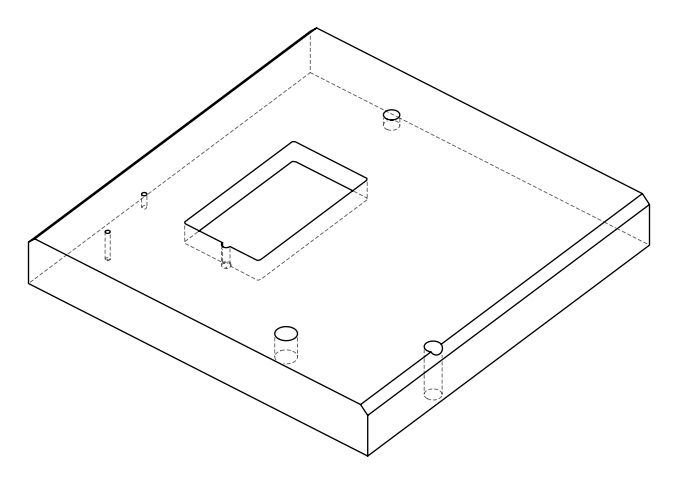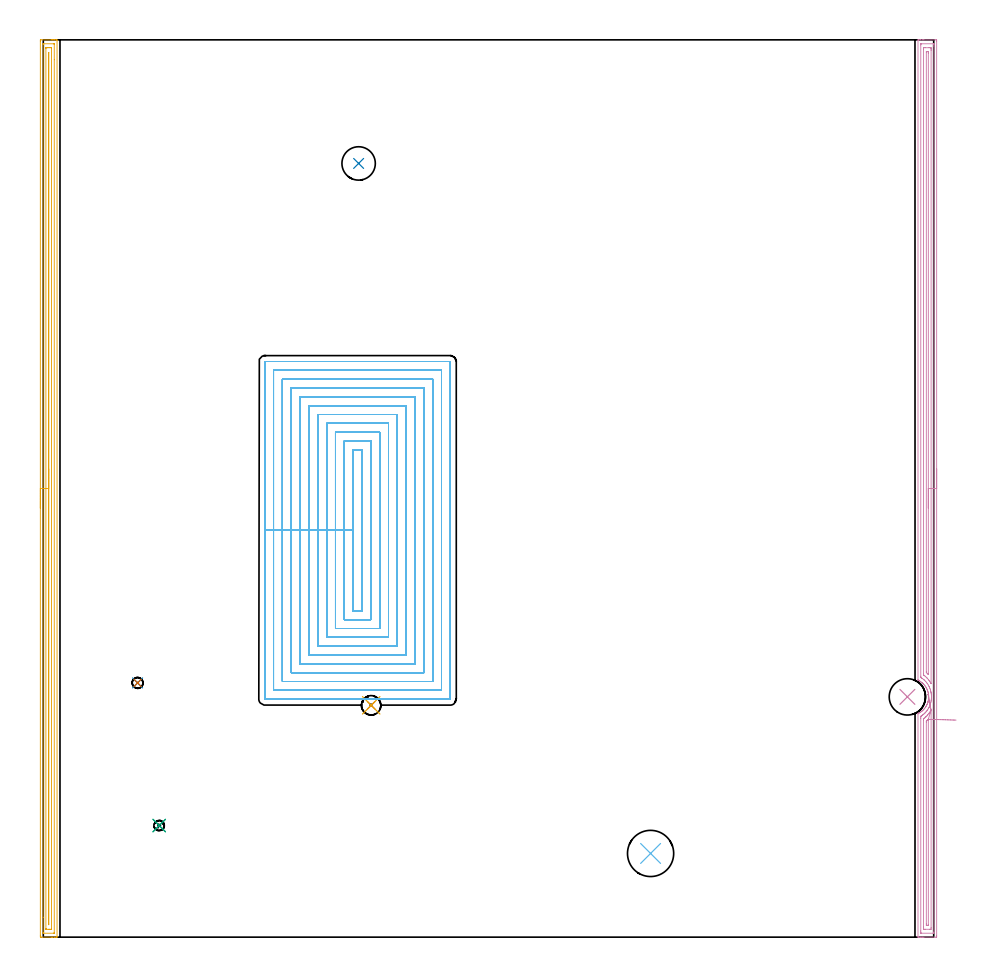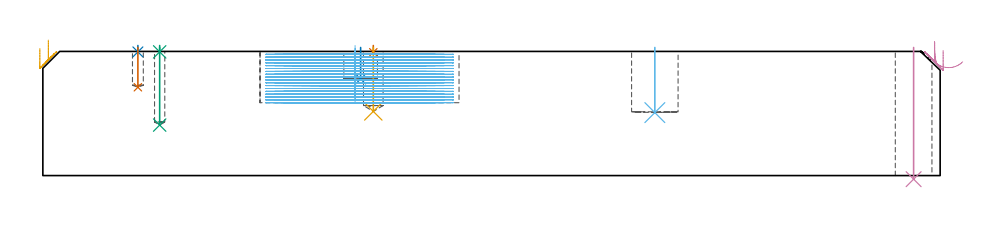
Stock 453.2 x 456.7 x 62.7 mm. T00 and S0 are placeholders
(PLAN: 12 operations, 8 tool changes, 173.1 min)
(1 SPOT_DRILL | STEP1POCKET | NXT0321_9005460120000 | 0.03 min | 1 mm3)
(2 SPOT_DRILL_1 | STEP1POCKET_2 | NXT0321_9005460120000 | 0.03 min | 0 mm3)
(3 SPOT_DRILL_2 | STEP1POCKET_4 | NXT0321_9005460120000 | 0.03 min | 1 mm3)
(4 INDEXABLE_INSERT_DRILL_THROUGH_HOLE_FROM_SOLID | STEP1HOLE | NXT0302_008 | 0.27 min | 16821 mm3)
(5 DRILL_BLIND_HOLE_INTO_CENTER | STEP1POCKET | UGT0301_494 | 0.13 min | 2165 mm3)
(6 INDEXABLE_INSERT_DRILL_BLIND_HOLE_FROM_SOLID | STEP1POCKET_1 | NXT0302_018 | 0.13 min | 13264 mm3)
(7 DRILL_BLIND_HOLE_INTO_CENTER_1 | STEP1POCKET_2 | NXT0301_026 | 0.08 min | 406 mm3)
(8 INDEXABLE_INSERT_DRILL_BLIND_HOLE_FROM_SOLID_1 | STEP1POCKET_3 | NXT0302_005 | 0.07 min | 3102 mm3)
(9 DRILL_BLIND_HOLE_INTO_CENTER_2 | STEP1POCKET_4 | UGT0301_176 | 0.16 min | 756 mm3)
(10 AREA_MILL | FG_CHAMFER_SURFACE | UGT0205_001 | 14.76 min | 20465 mm3)
(11 AREA_MILL_1 | FG_CHAMFER_SURFACE_1 | UGT0205_001 | 14.76 min | 16496 mm3)
(12 MILL_RECTANGULAR_POCKET | POCKET_RECTANGULAR_STRAIGHT | NXT0201_008 | Follow Part, ap 1.5, ae 75% | 142.68 min | 461888 mm3)
(TOOL NXT0321_9005460120000 | NC Spot Drill, 142deg, 12mm, Carbide, Uncoated | D12 PA142 FL30 Z2)
(TOOL NXT0302_008 | Index. Insert Drill 18.5mm [880-D1850L25-05] | D18.5 PA176 FL93 Z2)
(TOOL UGT0301_494 | Carbide Drill 9.9 mm | D9.9 PA118 FL87 Z2)
(TOOL NXT0302_018 | Index. Insert Drill 23.5mm [880-D2350L25-03] | D23.5 PA176 FL71 Z2)
(TOOL NXT0301_026 | Carbide Drill 5.5mm [860.1-0550-017A1-MM 2214] | D5.5 PA140 FL28 Z2)
(TOOL NXT0302_005 | Index. Insert Drill 17mm [880-D1700L20-05] | D17 PA176 FL85 Z2)
(TOOL UGT0301_176 | Twist Drill 5.2 mm | D5.2 PA118 FL50 Z2)
(TOOL UGT0205_001 | Chamfer Mill 20 x 3 x 45 deg. | D20 FL50 Z2)
(TOOL NXT0201_008 | ENDMILL 6mm [2P460-0600-NA 1630] | D6 FL26 Z6)
(OP 1 SPOT_DRILL)
G17 G21 G94 G90
T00 M6
G54
G17 G0 G90 X166.9 Y118. S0 M3
G43 Z72.7 H0
G94 G81 G98 Z62.274 F250. R65.7
G80
M5
M2
(OP 2 SPOT_DRILL_1)
G17 G21 G94 G90
T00 M6
G54
G17 G0 G90 X48. Y129.4 S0 M3
G43 Z72.7 H0
G94 G81 G98 Z62.463 F250. R65.7
G80
M5
M2
(OP 3 SPOT_DRILL_2)
G17 G21 G94 G90
T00 M6
G54
G17 G0 G90 X59. Y56.8 S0 M3
G43 Z72.7 H0
G94 G81 G98 Z62.476 F250. R65.7
G80
M5
M2
(OP 4 INDEXABLE_INSERT_DRILL_THROUGH_HOLE_FROM_SOLID)
G17 G21 G94 G90
T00 M6
G54
G17 G0 G90 X439.8 Y122.3 S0 M3
G43 Z72.7 H1
G94 G81 G98 Z-1.823 F250. R64.7
G80
M5
M2
(OP 5 DRILL_BLIND_HOLE_INTO_CENTER)
G17 G21 G94 G90
T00 M6
G54
G17 G0 G90 X166.9 Y118. S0 M3
G43 Z72.7 H0
G94 G81 G98 Z32.4 F250. R64.7
G80
M5
M2
(OP 6 INDEXABLE_INSERT_DRILL_BLIND_HOLE_FROM_SOLID)
G17 G21 G94 G90
T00 M6
G54
G17 G0 G90 X309.1 Y42.6 S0 M3
G43 Z72.7 H1
G94 G81 G98 Z31.8 F250. R64.7
G80
M5
M2
(OP 7 DRILL_BLIND_HOLE_INTO_CENTER_1)
G17 G21 G94 G90
T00 M6
G54
G17 G0 G90 X48. Y129.4 S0 M3
G43 Z72.7 H1
G94 G81 G98 Z44.6 F250. R64.7
G80
M5
M2
(OP 8 INDEXABLE_INSERT_DRILL_BLIND_HOLE_FROM_SOLID_1)
G17 G21 G94 G90
T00 M6
G54
G17 G0 G90 X160.5 Y393.8 S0 M3
G43 Z72.7 H1
G94 G81 G98 Z48.8 F250. R64.7
G80
M5
M2
(OP 9 DRILL_BLIND_HOLE_INTO_CENTER_2)
G17 G21 G94 G90
T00 M6
G54
G17 G0 G90 X59. Y56.8 S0 M3
G43 Z72.7 H0
G94 G81 G98 Z25.5 F250. R64.7
G80
M5
M2
(OP 10 AREA_MILL)
G17 G21 G94 G90
T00 M6
G54
G17 G0 G90 X454.7 Y238.35 S1061 M3
G43 Z72.7 H0
Z63.2
G94 G1 Y238.312 Z62.328 F250.
Y238.198 Z61.464
Y238.009 Z60.612
Y237.747 Z59.78
Y237.413 Z58.974
Y237.01 Z58.2
Y236.542 Z57.464
Y236.01 Z56.772
Y235.421 Z56.129
Y234.778 Z55.54
Y234.086 Z55.009
Y233.35 Z54.54
Y232.576 Z54.137
Y231.77 Z53.803
Y230.938 Z53.541
Y230.086 Z53.352
Y229.222 Z53.238
Y228.35 Z53.2
X454.699 Y0.614 Z53.201
X454.696 Y0.239 Z53.202
X454.693 Y0.01 Z53.205
X454.329 Y0. Z53.569
X448.199 Z59.696
X447.652 Z60.245
X447.323 Z60.573
X446.776 Z61.12
X446.447 Z61.448
X445.79 Z62.11
X445.479 Z62.421
X445.339 Y0.001 Z62.553
X445.316 Z62.576
X445.202 Y0.01 Z62.688
X445.2 Y0.168 Z62.7
Y113.589
X445.203 Y113.795 Z62.689
X445.305 Y113.853 Z62.591
X445.319 Y113.861 Z62.577
X445.507 Y113.959 Z62.392
X445.655 Y114.036 Z62.245
X445.746 Y114.084 Z62.153
X446.214 Y114.348 Z61.684
X446.666 Y114.655 Z61.232
X447.108 Y114.982 Z60.789
X447.323 Y115.156 Z60.576
X447.392 Y115.212 Z60.507
X447.657 Y115.453 Z60.243
X447.702 Y115.495 Z60.197
X448.003 Y115.789 Z59.896
X448.297 Y116.106 Z59.6
X448.603 Y116.476 Z59.293
X448.897 Y116.855 Z59.003
X449. Y117.001 Z58.899
X449.074 Y117.118 Z58.825
X449.28 Y117.444 Z58.619
X449.434 Y117.712 Z58.466
X449.539 Y117.895 Z58.36
X449.618 Y118.054 Z58.279
X449.73 Y118.275 Z58.169
X449.79 Y118.395 Z58.108
X449.958 Y118.789 Z57.94
X450.123 Y119.235 Z57.772
X450.173 Y119.394 Z57.719
X450.242 Y119.597 Z57.658
X450.255 Y119.637 Z57.645
X450.269 Y119.684 Z57.629
X450.308 Y119.841 Z57.584
X450.386 Y120.13 Z57.509
X450.419 Y120.287 Z57.475
X450.483 Y120.578 Z57.414
X450.534 Y120.887 Z57.364
X450.556 Y121.025 Z57.342
X450.571 Y121.18 Z57.321
X450.604 Y121.473 Z57.288
X450.619 Y121.685 Z57.274
X450.624 Y121.748 Z57.27
X450.632 Y121.888 Z57.259
X450.634 Y121.92 Z57.257
X450.637 Y121.982 Z57.255
X450.639 Y122.073 Z57.25
X450.646 Y122.255 Z57.248
X450.645 Y122.378
X450.641 Y122.438 Z57.247
X450.633 Y122.691 Z57.263
X450.627 Y122.814 Z57.267
X450.617 Y122.926 Z57.275
X450.615 Y122.966 Z57.279
X450.607 Y123.073 Z57.288
X450.591 Y123.261 Z57.303
X450.534 Y123.709 Z57.362
X450.507 Y123.859 Z57.387
X450.456 Y124.156 Z57.443
X450.388 Y124.456 Z57.512
X450.354 Y124.604 Z57.546
X450.228 Y125.05 Z57.67
X450.175 Y125.199 Z57.718
X450.106 Y125.407 Z57.79
X450.075 Y125.499 Z57.821
X450.018 Y125.646 Z57.877
X449.905 Y125.944 Z57.995
X449.84 Y126.092 Z58.058
X449.79 Y126.208 Z58.108
X449.628 Y126.539 Z58.27
X449.505 Y126.773 Z58.395
X449.47 Y126.839 Z58.43
X449.197 Y127.29 Z58.702
X449.104 Y127.432 Z58.795
X448.906 Y127.733 Z58.993
X448.729 Y127.959 Z59.17
X448.546 Y128.193 Z59.352
X448.18 Y128.628 Z59.719
X448.159 Y128.65 Z59.741
X448.002 Y128.813 Z59.896
X447.761 Y129.044 Z60.136
X447.625 Y129.175 Z60.274
X447.577 Y129.218 Z60.323
X447.475 Y129.309 Z60.425
X447.323 Y129.443 Z60.573
X447.242 Y129.516 Z60.656
X447.235 Y129.522 Z60.663
X447.109 Y129.622 Z60.79
X446.667 Y129.945 Z61.233
X446.215 Y130.248 Z61.685
X445.937 Y130.416 Z61.963
X445.666 Y130.558 Z62.233
X445.499 Y130.645 Z62.401
X445.319 Y130.738 Z62.577
X445.301 Y130.748 Z62.594
X445.203 Y130.805 Z62.689
X445.2 Y131.004 Z62.7
Y456.532
X445.202 Y456.69 Z62.688
X445.337 Y456.697 Z62.555
X445.479 Y456.7 Z62.42
X445.789 Z62.11
X446.447 Z61.448
X447.652 Z60.245
X448.199 Z59.696
X454.329 Z53.569
X454.605 Y456.697 Z53.292
X454.692 Y456.69 Z53.206
X454.699 Y456.601 Z53.199
X454.7 Y456.086 Z53.2
Y228.35
X453.286 Z54.614
X453.285 Y2.572 Z54.615
X453.284 Y2.4 Z54.616
X453.279 Y2.041 Z54.621
X453.27 Y2.01 Z54.63
X453.205 Y2.006 Z54.695
X453.101 Y2.002 Z54.799
X452.97 Y2. Z54.93
X446.839 Y2.001 Z61.061
X446.674 Y2.005 Z61.226
X446.644 Y2.008 Z61.256
X446.621 Y2.014 Z61.279
X446.62 Y2.051 Z61.28
X446.616 Y2.229 Z61.284
X446.615 Y2.4 Z61.285
X446.614 Y3.123 Z61.286
X446.615 Y111.356 Z61.285
X446.618 Y112.075 Z61.282
X446.621 Y112.249 Z61.279
X446.634 Y112.42 Z61.266
X446.79 Y112.524 Z61.11
X446.948 Y112.631 Z60.952
X447.323 Y112.89 Z60.577
X447.469 Y112.994 Z60.431
X447.669 Y113.143 Z60.231
X447.964 Y113.381 Z59.936
X448.199 Y113.579 Z59.701
X448.435 Y113.794 Z59.465
X448.691 Y114.036 Z59.209
X448.882 Y114.232 Z59.018
X449.074 Y114.439 Z58.826
X449.3 Y114.698 Z58.6
X449.494 Y114.929 Z58.406
X449.695 Y115.189 Z58.205
X449.95 Y115.528 Z57.95
X450.069 Y115.701 Z57.831
X450.148 Y115.822 Z57.752
X450.479 Y116.361 Z57.421
X450.678 Y116.715 Z57.222
X450.71 Y116.774 Z57.19
X450.73 Y116.813 Z57.17
X450.826 Y117.007 Z57.074
X451.016 Y117.414 Z56.884
X451.099 Y117.608 Z56.801
X451.273 Y118.045 Z56.627
X451.438 Y118.501 Z56.462
X451.477 Y118.615 Z56.423
X451.504 Y118.702 Z56.396
X451.701 Y119.385 Z56.199
X451.703 Y119.392 Z56.197
X451.856 Y120.13 Z56.044
X451.881 Y120.287 Z56.019
X451.969 Y120.907 Z55.931
X452. Y121.18 Z55.9
X452.039 Y121.729 Z55.861
X452.052 Y122.073 Z55.848
X452.05 Y122.611 Z55.85
X452.033 Y122.966 Z55.867
X451.984 Y123.571 Z55.916
X451.947 Y123.859 Z55.953
X451.9 Y124.199 Z56.
X451.828 Y124.623 Z56.072
X451.802 Y124.753 Z56.098
X451.701 Y125.199 Z56.199
X451.579 Y125.646 Z56.321
X451.528 Y125.823 Z56.372
X451.279 Y126.539 Z56.621
X450.987 Y127.267 Z56.913
X450.909 Y127.432 Z56.991
X450.826 Y127.6 Z57.074
X450.576 Y128.07 Z57.324
X450.423 Y128.325 Z57.477
X449.95 Y129.069 Z57.95
X449.845 Y129.218 Z58.055
X449.472 Y129.706 Z58.428
X449.128 Y130.111 Z58.772
X449.074 Y130.169 Z58.826
X448.665 Y130.583 Z59.235
X448.225 Y131.004 Z59.675
X448.211 Y131.017 Z59.689
X448.015 Y131.191 Z59.885
X447.323 Y131.706 Z60.577
X447.055 Y131.897 Z60.845
X446.894 Y132.006 Z61.006
X446.68 Y132.153 Z61.22
X446.62 Y132.197 Z61.28
X446.619 Y132.215 Z61.281
X446.617 Y132.259 Z61.283
X446.614 Y132.62 Z61.286
Y132.79
X446.615 Y454.128 Z61.285
X446.616 Y454.3 Z61.284
X446.621 Y454.659 Z61.279
X446.63 Y454.69 Z61.27
X446.695 Y454.694 Z61.205
X446.799 Y454.698 Z61.101
X446.931 Y454.7 Z60.969
X453.061 Y454.699 Z54.839
X453.226 Y454.695 Z54.674
X453.256 Y454.692 Z54.644
X453.279 Y454.686 Z54.621
X453.28 Y454.649 Z54.62
X453.284 Y454.472 Z54.616
X453.285 Y454.3 Z54.615
X453.286 Y453.577 Z54.614
Y228.35
X451.872 Z56.028
X451.871 Y129.218 Z56.029
X451.87 Y129.093 Z56.03
X451.869 Y129.047 Z56.031
X451.866 Y129.01 Z56.034
X451.831 Y129.064 Z56.069
X451.792 Y129.126 Z56.108
X451.742 Y129.218 Z56.158
X451.701 Y129.289 Z56.199
X451.189 Y130.111 Z56.711
X450.826 Y130.657 Z57.074
X450.555 Y131.004 Z57.345
X449.95 Y131.735 Z57.95
X449.799 Y131.897 Z58.101
X449.435 Y132.261 Z58.465
X449.074 Y132.599 Z58.826
X448.861 Y132.79 Z59.039
X448.199 Y133.322 Z59.701
X448.106 Y133.398 Z59.794
X448.056 Y133.442 Z59.844
X448.035 Y133.465 Z59.865
X448.034 Y133.51 Z59.866
X448.03 Y133.683 Z59.87
X448.029 Y133.856 Z59.871
Y451.793
X448.034 Y452.513 Z59.866
X448.036 Y452.68 Z59.864
X448.199 Y452.69 Z59.701
X448.892 Y452.699 Z59.008
X450.826 Y452.7 Z57.074
X451.522 Y452.697 Z56.378
X451.701 Y452.69 Z56.199
X451.865 Y452.677 Z56.035
X451.868 Y452.513 Z56.032
X451.87 Y452.342 Z56.03
X451.871 Y451.62 Z56.029
Y451.447
X451.872 Y228.35 Z56.028
X450.457 Z57.443
Y134.06
X450.455 Y133.887 Z57.445
X450.453 Y133.749 Z57.447
X450.451 Y133.722 Z57.449
X450.411 Y133.757 Z57.489
X450.306 Y133.85 Z57.594
X449.95 Y134.178 Z57.95
X449.519 Y134.576 Z58.381
X449.45 Y134.647 Z58.45
X449.447 Y134.706 Z58.453
X449.445 Y134.835 Z58.455
X449.443 Y135.093 Z58.457
Y450.351
X449.446 Y450.524 Z58.454
X449.45 Y450.661 Z58.45
X449.452 Y450.691 Z58.448
X449.473 Y450.693 Z58.427
X449.526 Y450.696 Z58.374
X449.95 Y450.7 Z57.95
X449.977 Z57.923
X450.37 Y450.69 Z57.53
X450.451 Y450.679 Z57.449
X450.454 Y450.622 Z57.446
X450.455 Y450.562 Z57.445
X450.457 Y450.21 Z57.443
Y449.834
Y228.35
Y227.478 Z57.481
Y226.613 Z57.595
Y225.762 Z57.783
Y224.93 Z58.046
Y224.124 Z58.38
Y223.35 Z58.782
Y222.614 Z59.251
Y221.922 Z59.782
Y221.279 Z60.372
Y220.69 Z61.015
Y220.158 Z61.707
Y219.69 Z62.443
Y219.287 Z63.216
Y218.953 Z64.022
Y218.691 Z64.854
Y218.502 Z65.706
Y218.388 Z66.571
Y218.35 Z67.443
G0 Z72.7
X450.364 Y123.447
Z67.713
G1 X450.34 Y123.568 Z66.849
X450.331 Y123.616 Z65.978
X450.336 Y123.589 Z65.106
X450.356 Y123.487 Z64.24
X450.39 Y123.312 Z63.386
X450.437 Y123.064 Z62.551
X450.498 Y122.745 Z61.741
X450.573 Y122.359 Z60.963
X450.659 Y121.907 Z60.221
X450.758 Y121.394 Z59.523
X450.868 Y120.823 Z58.873
X450.988 Y120.198 Z58.276
X451.117 Y119.524 Z57.736
X451.255 Y118.807 Z57.259
X451.4 Y118.052 Z56.847
X451.551 Y117.265 Z56.504
X451.707 Y116.451 Z56.231
X451.868 Y115.617 Z56.032
X451.869 Y115.609 Z56.031
X451.871 Y115.548 Z56.029
Y115.449
Y4.907
X451.866 Y4.187 Z56.034
X451.865 Y4.02 Z56.035
X451.701 Y4.01 Z56.199
X451.008 Y4.001 Z56.892
X449.074 Y4. Z58.826
X448.378 Y4.003 Z59.522
X448.199 Y4.01 Z59.701
X448.035 Y4.023 Z59.865
X448.032 Y4.187 Z59.868
X448.03 Y4.359 Z59.87
X448.029 Y5.08 Z59.871
X448.028 Y5.253 Z59.872
X448.029 Y110.636 Z59.871
X448.032 Y110.81 Z59.868
X448.037 Y111.143 Z59.863
X448.309 Y111.356 Z59.591
X448.735 Y111.703 Z59.165
X449.074 Y111.995 Z58.826
X449.207 Y112.114 Z58.693
X449.351 Y112.249 Z58.549
X449.652 Y112.554 Z58.248
X449.95 Y112.868 Z57.95
X450.079 Y113.011 Z57.821
X450.192 Y113.143 Z57.708
X450.826 Y113.938 Z57.074
X450.868 Y113.993 Z57.032
X450.898 Y114.036 Z57.002
X451.22 Y114.526 Z56.68
X451.471 Y114.929 Z56.429
X451.558 Y115.075 Z56.342
X451.701 Y115.32 Z56.199
X451.868 Y115.617 Z56.032
X450.451 Y110.862 Z57.449
X450.454 Y110.843 Z57.446
X450.457 Y110.463 Z57.443
Y110.297
Y6.349
X450.455 Y6.176 Z57.445
X450.45 Y6.039 Z57.45
X450.448 Y6.009 Z57.452
X450.427 Y6.006 Z57.473
X450.374 Y6.003 Z57.526
X449.95 Y6. Z57.95
X449.923 Z57.977
X449.53 Y6.01 Z58.37
X449.449 Y6.021 Z58.451
X449.446 Y6.078 Z58.454
X449.444 Y6.138 Z58.456
X449.443 Y6.49 Z58.457
Y6.866
Y109.194
X449.444 Y109.57 Z58.456
X449.447 Y109.829 Z58.453
X449.45 Y109.953 Z58.45
X449.515 Y110.014 Z58.385
X450.012 Y110.463 Z57.888
X450.183 Y110.626 Z57.717
X450.434 Y110.863 Z57.466
X450.451 Y110.862 Z57.449
X451.094 Y110.845 Z56.86
X451.786 Y110.825 Z56.329
X452.522 Y110.805 Z55.86
X453.295 Y110.784 Z55.457
X454.101 Y110.761 Z55.124
X454.933 Y110.738 Z54.862
X455.784 Y110.715 Z54.673
X456.649 Y110.691 Z54.559
X457.52 Y110.667 Z54.521
X458.391 Y110.643 Z54.56
X459.256 Y110.619 Z54.674
X460.107 Y110.596 Z54.863
X460.939 Y110.573 Z55.125
X461.744 Y110.55 Z55.459
X462.518 Y110.529 Z55.862
X463.253 Y110.509 Z56.331
X463.945 Y110.489 Z56.862
X464.588 Y110.472 Z57.452
G0 Z72.7
M5
M2
(OP 11 AREA_MILL_1)
G17 G21 G94 G90
T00 M6
G54
G17 G0 G90 X-1.5 Y218.35 S1061 M3
G43 Z72.7 H0
Z64.2
G94 G1 Y218.388 Z63.328 F250.
Y218.502 Z62.464
Y218.691 Z61.612
Y218.953 Z60.78
Y219.287 Z59.974
Y219.69 Z59.2
Y220.158 Z58.464
Y220.69 Z57.772
Y221.279 Z57.129
Y221.922 Z56.54
Y222.614 Z56.008
Y223.35 Z55.54
Y224.124 Z55.137
Y224.93 Z54.803
Y225.762 Z54.541
Y226.613 Z54.352
Y227.478 Z54.238
Y228.35 Z54.2
Y456.086
X-1.498 Y456.416 Z54.201
X-1.493 Y456.69 Z54.204
X-1.176 Y456.7 Z54.522
X4.059 Z59.753
X4.603 Z60.3
X4.931 Z60.627
X5.476 Z61.172
X5.803 Z61.498
X6.459 Z62.158
X6.756 Z62.456
X6.88 Y456.698 Z62.572
X6.997 Y456.69 Z62.688
X7. Y456.532 Z62.7
Y0.167
X7.005 Y0.01 Z62.695
X6.88 Y0.002 Z62.572
X6.757 Y0. Z62.456
X6.458 Z62.157
X5.803 Z61.498
X4.604 Z60.3
X4.059 Z59.753
X-1.095 Z54.602
X-1.176 Y0.001 Z54.522
X-1.493 Y0.01 Z54.204
X-1.498 Y0.284 Z54.201
X-1.5 Y0.614 Z54.2
Y0.946
Y228.35
X-0.086 Z55.614
Y454.3
X-0.084 Y454.635 Z55.616
X-0.082 Y454.675 Z55.618
X-0.08 Y454.688 Z55.62
X-0.056 Y454.692 Z55.644
X0.048 Y454.697 Z55.748
X0.178 Y454.7 Z55.878
X5.414 Y454.699 Z61.114
X5.545 Y454.693 Z61.245
X5.569 Y454.691 Z61.269
X5.579 Y454.648 Z61.279
X5.583 Y454.525 Z61.283
X5.585 Y454.3 Z61.285
X5.586 Y446.582 Z61.286
X5.585 Y2.4 Z61.285
X5.584 Y2.065 Z61.284
X5.582 Y2.025 Z61.282
X5.58 Y2.012 Z61.28
X5.556 Y2.008 Z61.256
X5.452 Y2.003 Z61.152
X5.322 Y2. Z61.022
X0.086 Y2.001 Z55.786
X-0.045 Y2.007 Z55.655
X-0.069 Y2.009 Z55.631
X-0.079 Y2.052 Z55.621
X-0.083 Y2.175 Z55.617
X-0.085 Y2.4 Z55.615
X-0.086 Y10.111 Z55.614
Y228.35
X1.328 Z57.028
X1.329 Y452.513 Z57.029
X1.33 Y452.627 Z57.03
X1.333 Y452.667 Z57.033
X1.335 Y452.689 Z57.035
X1.351 Y452.691 Z57.051
X1.441 Y452.695 Z57.141
X2.132 Y452.7 Z57.832
X2.314 Z58.014
X3.004 Z58.704
X3.877 Y452.699 Z59.577
X4.059 Y452.697 Z59.759
X4.119 Y452.694 Z59.819
X4.161 Y452.69 Z59.861
X4.165 Y452.628 Z59.865
X4.169 Y452.513 Z59.869
X4.171 Y452.399 Z59.871
Y4.187
X4.17 Y4.073 Z59.87
X4.167 Y4.033 Z59.867
X4.165 Y4.011 Z59.865
X4.149 Y4.009 Z59.849
X4.059 Y4.005 Z59.759
X3.368 Y4. Z59.068
X3.186 Z58.886
X2.496 Z58.196
X1.623 Y4.001 Z57.323
X1.441 Y4.003 Z57.141
X1.381 Y4.006 Z57.081
X1.339 Y4.01 Z57.039
X1.335 Y4.072 Z57.035
X1.331 Y4.187 Z57.031
X1.329 Y4.301 Z57.029
X1.328 Y228.35 Z57.028
X2.743 Z58.443
Y450.273
X2.744 Y450.287 Z58.444
X2.75 Y450.307 Z58.45
X2.756 Y450.288 Z58.456
X2.757 Y450.274 Z58.457
Y6.851
X2.752 Y6.417 Z58.452
X2.749 Y6.325 Z58.449
X2.744 Y6.412 Z58.444
X2.743 Y6.426 Z58.443
Y228.35
Y229.222 Z58.481
Y230.086 Z58.595
Y230.938 Z58.783
Y231.77 Z59.046
Y232.576 Z59.38
Y233.35 Z59.782
Y234.086 Z60.251
Y234.778 Z60.782
Y235.421 Z61.372
Y236.01 Z62.015
Y236.541 Z62.707
Y237.01 Z63.443
Y237.413 Z64.216
Y237.747 Z65.022
Y238.009 Z65.854
Y238.198 Z66.706
Y238.312 Z67.571
Y238.35 Z68.443
G0 Z72.7
M5
M2
(OP 12 MILL_RECTANGULAR_POCKET)
G17 G21 G94 G90
T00 M6
G54
G17 G0 G90 X157.7 Y223.616 S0 M3
G43 Z72.7 H1
Z65.7
G94 G1 Y207.05 Z61.261 F250.
Y166.1 F500.
X162.2
Y248.
X157.7
Y207.05
X153.2
Y161.6
X161.951
X166.7
Y252.5
X153.2
Y207.05
X148.7
Y157.1
X161.951
X171.2
Y257.
X148.7
Y207.05
X144.2
Y152.6
X161.951
X175.7
Y261.5
X144.2
Y207.05
X139.7
Y148.1
X161.951
X180.2
Y266.
X139.7
Y207.05
X135.2
Y143.6
X161.951
X184.7
Y270.5
X135.2
Y207.05
X130.7
Y139.1
X161.951
X189.2
Y275.
X130.7
Y207.05
X126.2
Y134.6
X161.951
X193.7
Y279.5
X126.2
Y207.05
X121.7
Y130.1
X161.951
X198.2
Y284.
X121.7
Y207.05
X117.2
Y125.6
X202.7
Y288.5
X117.2
Y207.05
X112.7
Y121.2
X112.705 Y121.145
X112.745 Y121.105
X112.8 Y121.1
X207.1
X207.155 Y121.105
X207.195 Y121.145
X207.2 Y121.2
Y292.9
X207.195 Y292.955
X207.155 Y292.995
X207.1 Y293.
X112.8
X112.745 Y292.995
X112.705 Y292.955
X112.7 Y292.9
Y207.05
Y206.05
G0 X157.7 Y223.616 Z64.261
G1 Y207.05 Z59.822 F250.
Y166.1 F500.
X162.2
Y248.
X157.7
Y207.05
X153.2
Y161.6
X161.951
X166.7
Y252.5
X153.2
Y207.05
X148.7
Y157.1
X161.951
X171.2
Y257.
X148.7
Y207.05
X144.2
Y152.6
X161.951
X175.7
Y261.5
X144.2
Y207.05
X139.7
Y148.1
X161.951
X180.2
Y266.
X139.7
Y207.05
X135.2
Y143.6
X161.951
X184.7
Y270.5
X135.2
Y207.05
X130.7
Y139.1
X161.951
X189.2
Y275.
X130.7
Y207.05
X126.2
Y134.6
X161.951
X193.7
Y279.5
X126.2
Y207.05
X121.7
Y130.1
X161.951
X198.2
Y284.
X121.7
Y207.05
X117.2
Y125.6
X202.7
Y288.5
X117.2
Y207.05
X112.7
Y121.2
X112.705 Y121.145
X112.745 Y121.105
X112.8 Y121.1
X207.1
X207.155 Y121.105
X207.195 Y121.145
X207.2 Y121.2
Y292.9
X207.195 Y292.955
X207.155 Y292.995
X207.1 Y293.
X112.8
X112.745 Y292.995
X112.705 Y292.955
X112.7 Y292.9
Y207.05
Y206.05
G0 X157.7 Y223.616 Z62.822
G1 Y207.05 Z58.383 F250.
Y166.1 F500.
X162.2
Y248.
X157.7
Y207.05
X153.2
Y161.6
X161.951
X166.7
Y252.5
X153.2
Y207.05
X148.7
Y157.1
X161.951
X171.2
Y257.
X148.7
Y207.05
X144.2
Y152.6
X161.951
X175.7
Y261.5
X144.2
Y207.05
X139.7
Y148.1
X161.951
X180.2
Y266.
X139.7
Y207.05
X135.2
Y143.6
X161.951
X184.7
Y270.5
X135.2
Y207.05
X130.7
Y139.1
X161.951
X189.2
Y275.
X130.7
Y207.05
X126.2
Y134.6
X161.951
X193.7
Y279.5
X126.2
Y207.05
X121.7
Y130.1
X161.951
X198.2
Y284.
X121.7
Y207.05
X117.2
Y125.6
X202.7
Y288.5
X117.2
Y207.05
X112.7
Y121.2
X112.705 Y121.145
X112.745 Y121.105
X112.8 Y121.1
X207.1
X207.155 Y121.105
X207.195 Y121.145
X207.2 Y121.2
Y292.9
X207.195 Y292.955
X207.155 Y292.995
X207.1 Y293.
X112.8
X112.745 Y292.995
X112.705 Y292.955
X112.7 Y292.9
Y207.05
Y206.05
G0 X157.7 Y223.616 Z61.383
G1 Y207.05 Z56.945 F250.
Y166.1 F500.
X162.2
Y248.
X157.7
Y207.05
X153.2
Y161.6
X161.952
X166.7
Y252.5
X153.2
Y207.05
X148.7
Y157.1
X161.952
X171.2
Y257.
X148.7
Y207.05
X144.2
Y152.6
X161.952
X175.7
Y261.5
X144.2
Y207.05
X139.7
Y148.1
X161.952
X180.2
Y266.
X139.7
Y207.05
X135.2
Y143.6
X161.952
X184.7
Y270.5
X135.2
Y207.05
X130.7
Y139.1
X189.2
Y275.
X130.7
Y207.05
X126.2
Y134.6
X193.7
Y279.5
X126.2
Y207.05
X121.7
Y130.1
X198.2
Y284.
X121.7
Y207.05
X117.2
Y125.6
X161.952
X202.7
Y288.5
X117.2
Y207.05
X112.7
Y121.2
X112.705 Y121.145
X112.745 Y121.105
X112.8 Y121.1
X207.1
X207.155 Y121.105
X207.195 Y121.145
X207.2 Y121.2
Y292.9
X207.195 Y292.955
X207.155 Y292.995
X207.1 Y293.
X112.8
X112.745 Y292.995
X112.705 Y292.955
X112.7 Y292.9
Y207.05
Y206.05
G0 X157.7 Y223.616 Z59.945
G1 Y207.05 Z55.506 F250.
Y166.1 F500.
X162.2
Y248.
X157.7
Y207.05
X153.2
Y161.6
X161.952
X166.7
Y252.5
X153.2
Y207.05
X148.7
Y157.1
X161.952
X171.2
Y257.
X148.7
Y207.05
X144.2
Y152.6
X161.952
X175.7
Y261.5
X144.2
Y207.05
X139.7
Y148.1
X161.952
X180.2
Y266.
X139.7
Y207.05
X135.2
Y143.6
X161.952
X184.7
Y270.5
X135.2
Y207.05
X130.7
Y139.1
X189.2
Y275.
X130.7
Y207.05
X126.2
Y134.6
X193.7
Y279.5
X126.2
Y207.05
X121.7
Y130.1
X198.2
Y284.
X121.7
Y207.05
X117.2
Y125.6
X161.952
X202.7
Y288.5
X117.2
Y207.05
X112.7
Y121.2
X112.705 Y121.145
X112.745 Y121.105
X112.8 Y121.1
X207.1
X207.155 Y121.105
X207.195 Y121.145
X207.2 Y121.2
Y292.9
X207.195 Y292.955
X207.155 Y292.995
X207.1 Y293.
X112.8
X112.745 Y292.995
X112.705 Y292.955
X112.7 Y292.9
Y207.05
Y206.05
G0 X157.7 Y223.616 Z58.506
G1 Y207.05 Z54.067 F250.
Y166.1 F500.
X162.2
Y248.
X157.7
Y207.05
X153.2
Y161.6
X161.952
X166.7
Y252.5
X153.2
Y207.05
X148.7
Y157.1
X161.952
X171.2
Y257.
X148.7
Y207.05
X144.2
Y152.6
X161.952
X175.7
Y261.5
X144.2
Y207.05
X139.7
Y148.1
X161.952
X180.2
Y266.
X139.7
Y207.05
X135.2
Y143.6
X161.952
X184.7
Y270.5
X135.2
Y207.05
X130.7
Y139.1
X189.2
Y275.
X130.7
Y207.05
X126.2
Y134.6
X193.7
Y279.5
X126.2
Y207.05
X121.7
Y130.1
X198.2
Y284.
X121.7
Y207.05
X117.2
Y125.6
X161.952
X202.7
Y288.5
X117.2
Y207.05
X112.7
Y121.2
X112.705 Y121.145
X112.745 Y121.105
X112.8 Y121.1
X207.1
X207.155 Y121.105
X207.195 Y121.145
X207.2 Y121.2
Y292.9
X207.195 Y292.955
X207.155 Y292.995
X207.1 Y293.
X112.8
X112.745 Y292.995
X112.705 Y292.955
X112.7 Y292.9
Y207.05
Y206.05
G0 X157.7 Y223.616 Z57.067
G1 Y207.05 Z52.628 F250.
Y166.1 F500.
X162.2
Y248.
X157.7
Y207.05
X153.2
Y161.6
X161.952
X166.7
Y252.5
X153.2
Y207.05
X148.7
Y157.1
X161.952
X171.2
Y257.
X148.7
Y207.05
X144.2
Y152.6
X161.952
X175.7
Y261.5
X144.2
Y207.05
X139.7
Y148.1
X161.952
X180.2
Y266.
X139.7
Y207.05
X135.2
Y143.6
X161.952
X184.7
Y270.5
X135.2
Y207.05
X130.7
Y139.1
X189.2
Y275.
X130.7
Y207.05
X126.2
Y134.6
X193.7
Y279.5
X126.2
Y207.05
X121.7
Y130.1
X198.2
Y284.
X121.7
Y207.05
X117.2
Y125.6
X161.952
X202.7
Y288.5
X117.2
Y207.05
X112.7
Y121.2
X112.705 Y121.145
X112.745 Y121.105
X112.8 Y121.1
X207.1
X207.155 Y121.105
X207.195 Y121.145
X207.2 Y121.2
Y292.9
X207.195 Y292.955
X207.155 Y292.995
X207.1 Y293.
X112.8
X112.745 Y292.995
X112.705 Y292.955
X112.7 Y292.9
Y207.05
Y206.05
G0 X157.7 Y223.616 Z55.628
G1 Y207.05 Z51.189 F250.
Y166.1 F500.
X162.2
Y248.
X157.7
Y207.05
X153.2
Y161.6
X161.952
X166.7
Y252.5
X153.2
Y207.05
X148.7
Y157.1
X161.952
X171.2
Y257.
X148.7
Y207.05
X144.2
Y152.6
X161.952
X175.7
Y261.5
X144.2
Y207.05
X139.7
Y148.1
X161.952
X180.2
Y266.
X139.7
Y207.05
X135.2
Y143.6
X161.952
X184.7
Y270.5
X135.2
Y207.05
X130.7
Y139.1
X189.2
Y275.
X130.7
Y207.05
X126.2
Y134.6
X193.7
Y279.5
X126.2
Y207.05
X121.7
Y130.1
X198.2
Y284.
X121.7
Y207.05
X117.2
Y125.6
X161.952
X202.7
Y288.5
X117.2
Y207.05
X112.7
Y121.2
X112.705 Y121.145
X112.745 Y121.105
X112.8 Y121.1
X207.1
X207.155 Y121.105
X207.195 Y121.145
X207.2 Y121.2
Y292.9
X207.195 Y292.955
X207.155 Y292.995
X207.1 Y293.
X112.8
X112.745 Y292.995
X112.705 Y292.955
X112.7 Y292.9
Y207.05
Y206.05
G0 X157.7 Y223.616 Z54.189
G1 Y207.05 Z49.75 F250.
Y166.1 F500.
X162.2
Y248.
X157.7
Y207.05
X153.2
Y161.6
X161.952
X166.7
Y252.5
X153.2
Y207.05
X148.7
Y157.1
X161.952
X171.2
Y257.
X148.7
Y207.05
X144.2
Y152.6
X161.952
X175.7
Y261.5
X144.2
Y207.05
X139.7
Y148.1
X161.952
X180.2
Y266.
X139.7
Y207.05
X135.2
Y143.6
X161.952
X184.7
Y270.5
X135.2
Y207.05
X130.7
Y139.1
X189.2
Y275.
X130.7
Y207.05
X126.2
Y134.6
X193.7
Y279.5
X126.2
Y207.05
X121.7
Y130.1
X198.2
Y284.
X121.7
Y207.05
X117.2
Y125.6
X161.952
X202.7
Y288.5
X117.2
Y207.05
X112.7
Y121.2
X112.705 Y121.145
X112.745 Y121.105
X112.8 Y121.1
X207.1
X207.155 Y121.105
X207.195 Y121.145
X207.2 Y121.2
Y292.9
X207.195 Y292.955
X207.155 Y292.995
X207.1 Y293.
X112.8
X112.745 Y292.995
X112.705 Y292.955
X112.7 Y292.9
Y207.05
Y206.05
G0 X157.7 Y223.616 Z52.75
G1 Y207.05 Z48.311 F250.
Y166.1 F500.
X162.2
Y248.
X157.7
Y207.05
X153.2
Y161.6
X161.952
X166.7
Y252.5
X153.2
Y207.05
X148.7
Y157.1
X161.952
X171.2
Y257.
X148.7
Y207.05
X144.2
Y152.6
X161.952
X175.7
Y261.5
X144.2
Y207.05
X139.7
Y148.1
X161.952
X180.2
Y266.
X139.7
Y207.05
X135.2
Y143.6
X161.952
X184.7
Y270.5
X135.2
Y207.05
X130.7
Y139.1
X189.2
Y275.
X130.7
Y207.05
X126.2
Y134.6
X193.7
Y279.5
X126.2
Y207.05
X121.7
Y130.1
X198.2
Y284.
X121.7
Y207.05
X117.2
Y125.6
X161.952
X202.7
Y288.5
X117.2
Y207.05
X112.7
Y121.2
X112.705 Y121.145
X112.745 Y121.105
X112.8 Y121.1
X207.1
X207.155 Y121.105
X207.195 Y121.145
X207.2 Y121.2
Y292.9
X207.195 Y292.955
X207.155 Y292.995
X207.1 Y293.
X112.8
X112.745 Y292.995
X112.705 Y292.955
X112.7 Y292.9
Y207.05
Y206.05
G0 X157.7 Y223.616 Z51.311
G1 Y207.05 Z46.872 F250.
Y166.1 F500.
X162.2
Y248.
X157.7
Y207.05
X153.2
Y161.6
X161.952
X166.7
Y252.5
X153.2
Y207.05
X148.7
Y157.1
X161.952
X171.2
Y257.
X148.7
Y207.05
X144.2
Y152.6
X161.952
X175.7
Y261.5
X144.2
Y207.05
X139.7
Y148.1
X161.952
X180.2
Y266.
X139.7
Y207.05
X135.2
Y143.6
X161.952
X184.7
Y270.5
X135.2
Y207.05
X130.7
Y139.1
X189.2
Y275.
X130.7
Y207.05
X126.2
Y134.6
X193.7
Y279.5
X126.2
Y207.05
X121.7
Y130.1
X198.2
Y284.
X121.7
Y207.05
X117.2
Y125.6
X161.952
X202.7
Y288.5
X117.2
Y207.05
X112.7
Y121.2
X112.705 Y121.145
X112.745 Y121.105
X112.8 Y121.1
X207.1
X207.155 Y121.105
X207.195 Y121.145
X207.2 Y121.2
Y292.9
X207.195 Y292.955
X207.155 Y292.995
X207.1 Y293.
X112.8
X112.745 Y292.995
X112.705 Y292.955
X112.7 Y292.9
Y207.05
Y206.05
G0 X157.7 Y223.616 Z49.872
G1 Y207.05 Z45.433 F250.
Y166.1 F500.
X162.2
Y248.
X157.7
Y207.05
X153.2
Y161.6
X161.952
X166.7
Y252.5
X153.2
Y207.05
X148.7
Y157.1
X161.952
X171.2
Y257.
X148.7
Y207.05
X144.2
Y152.6
X161.952
X175.7
Y261.5
X144.2
Y207.05
X139.7
Y148.1
X161.952
X180.2
Y266.
X139.7
Y207.05
X135.2
Y143.6
X161.952
X184.7
Y270.5
X135.2
Y207.05
X130.7
Y139.1
X189.2
Y275.
X130.7
Y207.05
X126.2
Y134.6
X193.7
Y279.5
X126.2
Y207.05
X121.7
Y130.1
X198.2
Y284.
X121.7
Y207.05
X117.2
Y125.6
X161.952
X202.7
Y288.5
X117.2
Y207.05
X112.7
Y121.2
X112.705 Y121.145
X112.745 Y121.105
X112.8 Y121.1
X207.1
X207.155 Y121.105
X207.195 Y121.145
X207.2 Y121.2
Y292.9
X207.195 Y292.955
X207.155 Y292.995
X207.1 Y293.
X112.8
X112.745 Y292.995
X112.705 Y292.955
X112.7 Y292.9
Y207.05
Y206.05
G0 X157.7 Y223.616 Z48.433
G1 Y207.05 Z43.995 F250.
Y166.1 F500.
X162.2
Y248.
X157.7
Y207.05
X153.2
Y161.6
X161.952
X166.7
Y252.5
X153.2
Y207.05
X148.7
Y157.1
X161.952
X171.2
Y257.
X148.7
Y207.05
X144.2
Y152.6
X161.952
X175.7
Y261.5
X144.2
Y207.05
X139.7
Y148.1
X161.952
X180.2
Y266.
X139.7
Y207.05
X135.2
Y143.6
X161.952
X184.7
Y270.5
X135.2
Y207.05
X130.7
Y139.1
X189.2
Y275.
X130.7
Y207.05
X126.2
Y134.6
X193.7
Y279.5
X126.2
Y207.05
X121.7
Y130.1
X198.2
Y284.
X121.7
Y207.05
X117.2
Y125.6
X161.952
X202.7
Y288.5
X117.2
Y207.05
X112.7
Y121.2
X112.705 Y121.145
X112.745 Y121.105
X112.8 Y121.1
X207.1
X207.155 Y121.105
X207.195 Y121.145
X207.2 Y121.2
Y292.9
X207.195 Y292.955
X207.155 Y292.995
X207.1 Y293.
X112.8
X112.745 Y292.995
X112.705 Y292.955
X112.7 Y292.9
Y207.05
Y206.05
G0 X157.7 Y223.616 Z46.995
G1 Y207.05 Z42.556 F250.
Y166.1 F500.
X162.2
Y248.
X157.7
Y207.05
X153.2
Y161.6
X161.952
X166.7
Y252.5
X153.2
Y207.05
X148.7
Y157.1
X161.952
X171.2
Y257.
X148.7
Y207.05
X144.2
Y152.6
X161.952
X175.7
Y261.5
X144.2
Y207.05
X139.7
Y148.1
X161.952
X180.2
Y266.
X139.7
Y207.05
X135.2
Y143.6
X161.952
X184.7
Y270.5
X135.2
Y207.05
X130.7
Y139.1
X189.2
Y275.
X130.7
Y207.05
X126.2
Y134.6
X193.7
Y279.5
X126.2
Y207.05
X121.7
Y130.1
X198.2
Y284.
X121.7
Y207.05
X117.2
Y125.6
X161.952
X202.7
Y288.5
X117.2
Y207.05
X112.7
Y121.2
X112.705 Y121.145
X112.745 Y121.105
X112.8 Y121.1
X207.1
X207.155 Y121.105
X207.195 Y121.145
X207.2 Y121.2
Y292.9
X207.195 Y292.955
X207.155 Y292.995
X207.1 Y293.
X112.8
X112.745 Y292.995
X112.705 Y292.955
X112.7 Y292.9
Y207.05
Y206.05
G0 X157.7 Y223.616 Z45.556
G1 Y207.05 Z41.117 F250.
Y166.1 F500.
X162.2
Y248.
X157.7
Y207.05
X153.2
Y161.6
X161.952
X166.7
Y252.5
X153.2
Y207.05
X148.7
Y157.1
X161.952
X171.2
Y257.
X148.7
Y207.05
X144.2
Y152.6
X161.952
X175.7
Y261.5
X144.2
Y207.05
X139.7
Y148.1
X161.952
X180.2
Y266.
X139.7
Y207.05
X135.2
Y143.6
X161.952
X184.7
Y270.5
X135.2
Y207.05
X130.7
Y139.1
X189.2
Y275.
X130.7
Y207.05
X126.2
Y134.6
X193.7
Y279.5
X126.2
Y207.05
X121.7
Y130.1
X198.2
Y284.
X121.7
Y207.05
X117.2
Y125.6
X161.952
X202.7
Y288.5
X117.2
Y207.05
X112.7
Y121.2
X112.705 Y121.145
X112.745 Y121.105
X112.8 Y121.1
X207.1
X207.155 Y121.105
X207.195 Y121.145
X207.2 Y121.2
Y292.9
X207.195 Y292.955
X207.155 Y292.995
X207.1 Y293.
X112.8
X112.745 Y292.995
X112.705 Y292.955
X112.7 Y292.9
Y207.05
Y206.05
G0 X157.7 Y223.616 Z44.117
G1 Y207.05 Z39.678 F250.
Y166.1 F500.
X162.2
Y248.
X157.7
Y207.05
X153.2
Y161.6
X161.952
X166.7
Y252.5
X153.2
Y207.05
X148.7
Y157.1
X161.952
X171.2
Y257.
X148.7
Y207.05
X144.2
Y152.6
X161.952
X175.7
Y261.5
X144.2
Y207.05
X139.7
Y148.1
X161.952
X180.2
Y266.
X139.7
Y207.05
X135.2
Y143.6
X161.952
X184.7
Y270.5
X135.2
Y207.05
X130.7
Y139.1
X189.2
Y275.
X130.7
Y207.05
X126.2
Y134.6
X193.7
Y279.5
X126.2
Y207.05
X121.7
Y130.1
X198.2
Y284.
X121.7
Y207.05
X117.2
Y125.6
X161.952
X202.7
Y288.5
X117.2
Y207.05
X112.7
Y121.2
X112.705 Y121.145
X112.745 Y121.105
X112.8 Y121.1
X207.1
X207.155 Y121.105
X207.195 Y121.145
X207.2 Y121.2
Y292.9
X207.195 Y292.955
X207.155 Y292.995
X207.1 Y293.
X112.8
X112.745 Y292.995
X112.705 Y292.955
X112.7 Y292.9
Y207.05
Y206.05
G0 X157.7 Y223.616 Z42.678
G1 Y207.05 Z38.239 F250.
Y166.1 F500.
X162.2
Y248.
X157.7
Y207.05
X153.2
Y161.6
X161.952
X166.7
Y252.5
X153.2
Y207.05
X148.7
Y157.1
X161.952
X171.2
Y257.
X148.7
Y207.05
X144.2
Y152.6
X161.952
X175.7
Y261.5
X144.2
Y207.05
X139.7
Y148.1
X161.952
X180.2
Y266.
X139.7
Y207.05
X135.2
Y143.6
X161.952
X184.7
Y270.5
X135.2
Y207.05
X130.7
Y139.1
X189.2
Y275.
X130.7
Y207.05
X126.2
Y134.6
X193.7
Y279.5
X126.2
Y207.05
X121.7
Y130.1
X198.2
Y284.
X121.7
Y207.05
X117.2
Y125.6
X161.952
X202.7
Y288.5
X117.2
Y207.05
X112.7
Y121.2
X112.705 Y121.145
X112.745 Y121.105
X112.8 Y121.1
X207.1
X207.155 Y121.105
X207.195 Y121.145
X207.2 Y121.2
Y292.9
X207.195 Y292.955
X207.155 Y292.995
X207.1 Y293.
X112.8
X112.745 Y292.995
X112.705 Y292.955
X112.7 Y292.9
Y207.05
Y206.05
G0 X157.7 Y223.616 Z41.239
G1 Y207.05 Z36.8 F250.
Y166.1 F500.
X162.2
Y248.
X157.7
Y207.05
X153.2
Y161.6
X161.952
X166.7
Y252.5
X153.2
Y207.05
X148.7
Y157.1
X161.952
X171.2
Y257.
X148.7
Y207.05
X144.2
Y152.6
X161.952
X175.7
Y261.5
X144.2
Y207.05
X139.7
Y148.1
X161.952
X180.2
Y266.
X139.7
Y207.05
X135.2
Y143.6
X161.952
X184.7
Y270.5
X135.2
Y207.05
X130.7
Y139.1
X189.2
Y275.
X130.7
Y207.05
X126.2
Y134.6
X193.7
Y279.5
X126.2
Y207.05
X121.7
Y130.1
X198.2
Y284.
X121.7
Y207.05
X117.2
Y125.6
X161.952
X202.7
Y288.5
X117.2
Y207.05
X112.7
Y121.2
X112.705 Y121.145
X112.745 Y121.105
X112.8 Y121.1
X207.1
X207.155 Y121.105
X207.195 Y121.145
X207.2 Y121.2
Y292.9
X207.195 Y292.955
X207.155 Y292.995
X207.1 Y293.
X112.8
X112.745 Y292.995
X112.705 Y292.955
X112.7 Y292.9
Y207.05
Y206.05
G0 Z72.7
M5
M2
